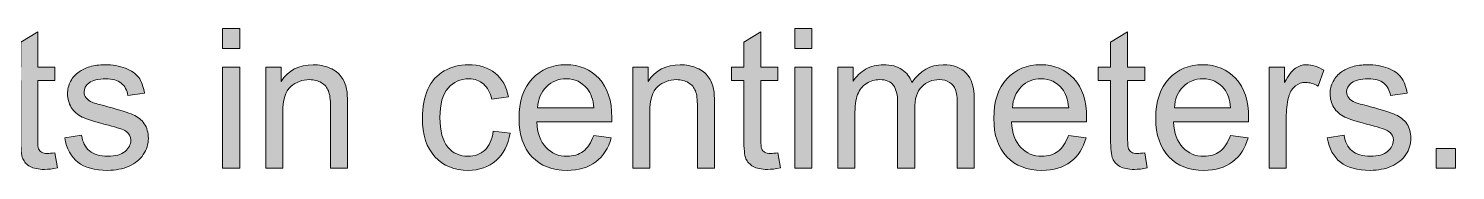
# Model space of a CAD drawing. Header units: millimetres. Extents: x 59 to 361, y 42 to 244.
# Drawn here: x 132.53 to 155.86, y 43.66 to 45.97 of the extents above; entities that cross this region are included whole.
import ezdxf

# ---------------------------------------------------------------- set-up
doc = ezdxf.new("R2010")
doc.units = ezdxf.units.MM
doc.header["$MEASUREMENT"] = 0
doc.layers.add('Scale Ruler 100', color=7, linetype='Continuous', lineweight=0)

# ---------------------------------------------------------------- blocks, each defined once
blk = doc.blocks.new('Block_14')
at = {"layer": 'Scale Ruler 100'}
h = blk.add_hatch(color=7, dxfattribs=at)
h.dxf.hatch_style = 2
edge = h.paths.add_edge_path()
edge.add_spline(control_points=[(135.706, 43.7), (135.706, 43.7), (135.706, 45.347), (135.706, 45.347), (135.706, 45.347), (135.985, 45.347), (135.985, 45.347), (135.985, 45.347), (135.985, 43.7), (135.985, 43.7), (135.985, 43.7), (135.706, 43.7), (135.706, 43.7)], knot_values=[0, 0, 0, 0, 1, 1, 1, 2, 2, 2, 3, 3, 3, 4, 4, 4, 4], degree=3, periodic=0)
edge = h.paths.add_edge_path()
edge.add_spline(control_points=[(135.706, 45.652), (135.706, 45.652), (135.706, 45.973), (135.706, 45.973), (135.706, 45.973), (135.985, 45.973), (135.985, 45.973), (135.985, 45.973), (135.985, 45.652), (135.985, 45.652), (135.985, 45.652), (135.706, 45.652), (135.706, 45.652)], knot_values=[0, 0, 0, 0, 1, 1, 1, 2, 2, 2, 3, 3, 3, 4, 4, 4, 4], degree=3, periodic=0)
h = blk.add_hatch(color=7, dxfattribs=at)
h.dxf.hatch_style = 2
edge = h.paths.add_edge_path()
edge.add_spline(control_points=[(145.061, 43.7), (145.061, 43.7), (145.061, 45.347), (145.061, 45.347), (145.061, 45.347), (145.34, 45.347), (145.34, 45.347), (145.34, 45.347), (145.34, 43.7), (145.34, 43.7), (145.34, 43.7), (145.061, 43.7), (145.061, 43.7)], knot_values=[0, 0, 0, 0, 1, 1, 1, 2, 2, 2, 3, 3, 3, 4, 4, 4, 4], degree=3, periodic=0)
edge = h.paths.add_edge_path()
edge.add_spline(control_points=[(145.061, 45.652), (145.061, 45.652), (145.061, 45.973), (145.061, 45.973), (145.061, 45.973), (145.34, 45.973), (145.34, 45.973), (145.34, 45.973), (145.34, 45.652), (145.34, 45.652), (145.34, 45.652), (145.061, 45.652), (145.061, 45.652)], knot_values=[0, 0, 0, 0, 1, 1, 1, 2, 2, 2, 3, 3, 3, 4, 4, 4, 4], degree=3, periodic=0)
h = blk.add_hatch(color=7, dxfattribs=at)
h.dxf.hatch_style = 2
edge = h.paths.add_edge_path()
edge.add_spline(control_points=[(132.962, 43.95), (132.962, 43.95), (133.003, 43.703), (133.003, 43.703), (132.924, 43.687), (132.854, 43.679), (132.792, 43.679), (132.69, 43.679), (132.612, 43.695), (132.556, 43.727), (132.5, 43.759), (132.461, 43.801), (132.438, 43.853), (132.416, 43.905), (132.404, 44.015), (132.404, 44.183), (132.404, 44.183), (132.404, 45.13), (132.404, 45.13), (132.404, 45.13), (132.2, 45.13), (132.2, 45.13), (132.2, 45.13), (132.2, 45.347), (132.2, 45.347), (132.2, 45.347), (132.404, 45.347), (132.404, 45.347), (132.404, 45.347), (132.404, 45.754), (132.404, 45.754), (132.404, 45.754), (132.682, 45.922), (132.682, 45.922), (132.682, 45.922), (132.682, 45.347), (132.682, 45.347), (132.682, 45.347), (132.962, 45.347), (132.962, 45.347), (132.962, 45.347), (132.962, 45.13), (132.962, 45.13), (132.962, 45.13), (132.682, 45.13), (132.682, 45.13), (132.682, 45.13), (132.682, 44.167), (132.682, 44.167), (132.682, 44.087), (132.686, 44.036), (132.696, 44.014), (132.706, 43.991), (132.722, 43.973), (132.745, 43.959), (132.767, 43.946), (132.798, 43.939), (132.84, 43.939), (132.871, 43.939), (132.912, 43.943), (132.962, 43.95)], knot_values=[0, 0, 0, 0, 1, 1, 1, 2, 2, 2, 3, 3, 3, 4, 4, 4, 5, 5, 5, 6, 6, 6, 7, 7, 7, 8, 8, 8, 9, 9, 9, 10, 10, 10, 11, 11, 11, 12, 12, 12, 13, 13, 13, 14, 14, 14, 15, 15, 15, 16, 16, 16, 17, 17, 17, 18, 18, 18, 19, 19, 19, 20, 20, 20, 20], degree=3, periodic=0)
h = blk.add_hatch(color=7, dxfattribs=at)
h.dxf.hatch_style = 2
edge = h.paths.add_edge_path()
edge.add_spline(control_points=[(144.786, 43.95), (144.786, 43.95), (144.827, 43.703), (144.827, 43.703), (144.748, 43.687), (144.678, 43.679), (144.616, 43.679), (144.515, 43.679), (144.436, 43.695), (144.38, 43.727), (144.324, 43.759), (144.285, 43.801), (144.262, 43.853), (144.24, 43.905), (144.228, 44.015), (144.228, 44.183), (144.228, 44.183), (144.228, 45.13), (144.228, 45.13), (144.228, 45.13), (144.024, 45.13), (144.024, 45.13), (144.024, 45.13), (144.024, 45.347), (144.024, 45.347), (144.024, 45.347), (144.228, 45.347), (144.228, 45.347), (144.228, 45.347), (144.228, 45.754), (144.228, 45.754), (144.228, 45.754), (144.506, 45.922), (144.506, 45.922), (144.506, 45.922), (144.506, 45.347), (144.506, 45.347), (144.506, 45.347), (144.786, 45.347), (144.786, 45.347), (144.786, 45.347), (144.786, 45.13), (144.786, 45.13), (144.786, 45.13), (144.506, 45.13), (144.506, 45.13), (144.506, 45.13), (144.506, 44.167), (144.506, 44.167), (144.506, 44.087), (144.511, 44.036), (144.52, 44.014), (144.53, 43.991), (144.546, 43.973), (144.569, 43.959), (144.591, 43.946), (144.623, 43.939), (144.664, 43.939), (144.695, 43.939), (144.736, 43.943), (144.786, 43.95)], knot_values=[0, 0, 0, 0, 1, 1, 1, 2, 2, 2, 3, 3, 3, 4, 4, 4, 5, 5, 5, 6, 6, 6, 7, 7, 7, 8, 8, 8, 9, 9, 9, 10, 10, 10, 11, 11, 11, 12, 12, 12, 13, 13, 13, 14, 14, 14, 15, 15, 15, 16, 16, 16, 17, 17, 17, 18, 18, 18, 19, 19, 19, 20, 20, 20, 20], degree=3, periodic=0)
h = blk.add_hatch(color=7, dxfattribs=at)
h.dxf.hatch_style = 2
edge = h.paths.add_edge_path()
edge.add_spline(control_points=[(150.784, 43.95), (150.784, 43.95), (150.825, 43.703), (150.825, 43.703), (150.746, 43.687), (150.676, 43.679), (150.614, 43.679), (150.513, 43.679), (150.434, 43.695), (150.378, 43.727), (150.322, 43.759), (150.283, 43.801), (150.26, 43.853), (150.238, 43.905), (150.226, 44.015), (150.226, 44.183), (150.226, 44.183), (150.226, 45.13), (150.226, 45.13), (150.226, 45.13), (150.022, 45.13), (150.022, 45.13), (150.022, 45.13), (150.022, 45.347), (150.022, 45.347), (150.022, 45.347), (150.226, 45.347), (150.226, 45.347), (150.226, 45.347), (150.226, 45.754), (150.226, 45.754), (150.226, 45.754), (150.504, 45.922), (150.504, 45.922), (150.504, 45.922), (150.504, 45.347), (150.504, 45.347), (150.504, 45.347), (150.784, 45.347), (150.784, 45.347), (150.784, 45.347), (150.784, 45.13), (150.784, 45.13), (150.784, 45.13), (150.504, 45.13), (150.504, 45.13), (150.504, 45.13), (150.504, 44.167), (150.504, 44.167), (150.504, 44.087), (150.509, 44.036), (150.518, 44.014), (150.528, 43.991), (150.544, 43.973), (150.567, 43.959), (150.589, 43.946), (150.621, 43.939), (150.662, 43.939), (150.693, 43.939), (150.734, 43.943), (150.784, 43.95)], knot_values=[0, 0, 0, 0, 1, 1, 1, 2, 2, 2, 3, 3, 3, 4, 4, 4, 5, 5, 5, 6, 6, 6, 7, 7, 7, 8, 8, 8, 9, 9, 9, 10, 10, 10, 11, 11, 11, 12, 12, 12, 13, 13, 13, 14, 14, 14, 15, 15, 15, 16, 16, 16, 17, 17, 17, 18, 18, 18, 19, 19, 19, 20, 20, 20, 20], degree=3, periodic=0)
h = blk.add_hatch(color=7, dxfattribs=at)
h.dxf.hatch_style = 2
edge = h.paths.add_edge_path()
edge.add_spline(control_points=[(133.123, 44.192), (133.123, 44.192), (133.399, 44.235), (133.399, 44.235), (133.415, 44.124), (133.458, 44.04), (133.529, 43.981), (133.6, 43.922), (133.699, 43.893), (133.826, 43.893), (133.954, 43.893), (134.049, 43.919), (134.111, 43.971), (134.173, 44.023), (134.204, 44.084), (134.204, 44.154), (134.204, 44.217), (134.177, 44.267), (134.122, 44.303), (134.084, 44.328), (133.989, 44.36), (133.837, 44.398), (133.632, 44.45), (133.49, 44.494), (133.411, 44.532), (133.332, 44.57), (133.272, 44.622), (133.231, 44.689), (133.19, 44.755), (133.17, 44.829), (133.17, 44.91), (133.17, 44.983), (133.187, 45.051), (133.22, 45.114), (133.254, 45.176), (133.3, 45.228), (133.358, 45.269), (133.401, 45.301), (133.46, 45.329), (133.535, 45.351), (133.61, 45.373), (133.69, 45.384), (133.776, 45.384), (133.905, 45.384), (134.019, 45.365), (134.117, 45.328), (134.214, 45.291), (134.286, 45.241), (134.333, 45.177), (134.379, 45.114), (134.411, 45.028), (134.429, 44.922), (134.429, 44.922), (134.156, 44.885), (134.156, 44.885), (134.144, 44.97), (134.108, 45.036), (134.048, 45.083), (133.989, 45.131), (133.905, 45.155), (133.796, 45.155), (133.668, 45.155), (133.577, 45.133), (133.522, 45.091), (133.467, 45.048), (133.44, 44.999), (133.44, 44.942), (133.44, 44.906), (133.451, 44.873), (133.474, 44.844), (133.497, 44.815), (133.532, 44.79), (133.581, 44.77), (133.609, 44.76), (133.691, 44.736), (133.827, 44.699), (134.025, 44.646), (134.162, 44.603), (134.241, 44.569), (134.318, 44.536), (134.38, 44.487), (134.424, 44.423), (134.469, 44.359), (134.491, 44.279), (134.491, 44.184), (134.491, 44.091), (134.464, 44.004), (134.409, 43.921), (134.355, 43.839), (134.277, 43.775), (134.175, 43.731), (134.072, 43.686), (133.957, 43.663), (133.827, 43.663), (133.613, 43.663), (133.45, 43.708), (133.338, 43.796), (133.226, 43.885), (133.154, 44.017), (133.123, 44.192)], knot_values=[0, 0, 0, 0, 1, 1, 1, 2, 2, 2, 3, 3, 3, 4, 4, 4, 5, 5, 5, 6, 6, 6, 7, 7, 7, 8, 8, 8, 9, 9, 9, 10, 10, 10, 11, 11, 11, 12, 12, 12, 13, 13, 13, 14, 14, 14, 15, 15, 15, 16, 16, 16, 17, 17, 17, 18, 18, 18, 19, 19, 19, 20, 20, 20, 21, 21, 21, 22, 22, 22, 23, 23, 23, 24, 24, 24, 25, 25, 25, 26, 26, 26, 27, 27, 27, 28, 28, 28, 29, 29, 29, 30, 30, 30, 31, 31, 31, 32, 32, 32, 33, 33, 33, 33], degree=3, periodic=0)
h = blk.add_hatch(color=7, dxfattribs=at)
h.dxf.hatch_style = 2
edge = h.paths.add_edge_path()
edge.add_spline(control_points=[(136.41, 43.7), (136.41, 43.7), (136.41, 45.347), (136.41, 45.347), (136.41, 45.347), (136.661, 45.347), (136.661, 45.347), (136.661, 45.347), (136.661, 45.113), (136.661, 45.113), (136.782, 45.293), (136.957, 45.384), (137.185, 45.384), (137.284, 45.384), (137.376, 45.366), (137.459, 45.331), (137.542, 45.295), (137.604, 45.248), (137.646, 45.19), (137.687, 45.132), (137.716, 45.064), (137.733, 44.984), (137.743, 44.932), (137.748, 44.842), (137.748, 44.713), (137.748, 44.713), (137.748, 43.7), (137.748, 43.7), (137.748, 43.7), (137.469, 43.7), (137.469, 43.7), (137.469, 43.7), (137.469, 44.702), (137.469, 44.702), (137.469, 44.816), (137.458, 44.901), (137.436, 44.957), (137.415, 45.013), (137.376, 45.058), (137.321, 45.092), (137.266, 45.125), (137.201, 45.142), (137.126, 45.142), (137.007, 45.142), (136.905, 45.104), (136.819, 45.029), (136.732, 44.953), (136.689, 44.81), (136.689, 44.6), (136.689, 44.6), (136.689, 43.7), (136.689, 43.7), (136.689, 43.7), (136.41, 43.7), (136.41, 43.7)], knot_values=[0, 0, 0, 0, 1, 1, 1, 2, 2, 2, 3, 3, 3, 4, 4, 4, 5, 5, 5, 6, 6, 6, 7, 7, 7, 8, 8, 8, 9, 9, 9, 10, 10, 10, 11, 11, 11, 12, 12, 12, 13, 13, 13, 14, 14, 14, 15, 15, 15, 16, 16, 16, 17, 17, 17, 18, 18, 18, 18], degree=3, periodic=0)
h = blk.add_hatch(color=7, dxfattribs=at)
h.dxf.hatch_style = 2
edge = h.paths.add_edge_path()
edge.add_spline(control_points=[(140.132, 44.303), (140.132, 44.303), (140.407, 44.268), (140.407, 44.268), (140.377, 44.079), (140.3, 43.93), (140.176, 43.824), (140.053, 43.717), (139.901, 43.663), (139.722, 43.663), (139.496, 43.663), (139.315, 43.737), (139.178, 43.884), (139.041, 44.031), (138.973, 44.242), (138.973, 44.518), (138.973, 44.695), (139.002, 44.851), (139.061, 44.984), (139.12, 45.117), (139.21, 45.217), (139.33, 45.284), (139.45, 45.351), (139.581, 45.384), (139.723, 45.384), (139.902, 45.384), (140.048, 45.339), (140.162, 45.248), (140.276, 45.158), (140.348, 45.029), (140.38, 44.863), (140.38, 44.863), (140.109, 44.821), (140.109, 44.821), (140.083, 44.932), (140.037, 45.015), (139.972, 45.071), (139.906, 45.127), (139.827, 45.155), (139.734, 45.155), (139.593, 45.155), (139.479, 45.104), (139.391, 45.003), (139.303, 44.903), (139.26, 44.743), (139.26, 44.525), (139.26, 44.304), (139.302, 44.143), (139.387, 44.043), (139.471, 43.943), (139.582, 43.893), (139.718, 43.893), (139.828, 43.893), (139.919, 43.926), (139.993, 43.993), (140.066, 44.06), (140.113, 44.164), (140.132, 44.303)], knot_values=[0, 0, 0, 0, 1, 1, 1, 2, 2, 2, 3, 3, 3, 4, 4, 4, 5, 5, 5, 6, 6, 6, 7, 7, 7, 8, 8, 8, 9, 9, 9, 10, 10, 10, 11, 11, 11, 12, 12, 12, 13, 13, 13, 14, 14, 14, 15, 15, 15, 16, 16, 16, 17, 17, 17, 18, 18, 18, 19, 19, 19, 19], degree=3, periodic=0)
h = blk.add_hatch(color=7, dxfattribs=at)
h.dxf.hatch_style = 2
edge = h.paths.add_edge_path()
edge.add_spline(control_points=[(140.856, 44.682), (140.856, 44.682), (141.776, 44.682), (141.776, 44.682), (141.763, 44.82), (141.728, 44.924), (141.67, 44.993), (141.581, 45.101), (141.466, 45.155), (141.325, 45.155), (141.196, 45.155), (141.089, 45.111), (141.001, 45.026), (140.914, 44.94), (140.866, 44.825), (140.856, 44.682)], knot_values=[0, 0, 0, 0, 1, 1, 1, 2, 2, 2, 3, 3, 3, 4, 4, 4, 5, 5, 5, 5], degree=3, periodic=0)
edge = h.paths.add_edge_path()
edge.add_spline(control_points=[(141.773, 44.231), (141.773, 44.231), (142.061, 44.195), (142.061, 44.195), (142.015, 44.026), (141.931, 43.896), (141.808, 43.803), (141.685, 43.71), (141.528, 43.663), (141.337, 43.663), (141.096, 43.663), (140.905, 43.737), (140.764, 43.886), (140.623, 44.034), (140.552, 44.242), (140.552, 44.51), (140.552, 44.787), (140.624, 45.002), (140.766, 45.155), (140.909, 45.307), (141.094, 45.384), (141.321, 45.384), (141.542, 45.384), (141.721, 45.309), (141.861, 45.159), (142, 45.009), (142.07, 44.798), (142.07, 44.526), (142.07, 44.51), (142.07, 44.485), (142.069, 44.452), (142.069, 44.452), (140.841, 44.452), (140.841, 44.452), (140.851, 44.271), (140.902, 44.133), (140.994, 44.037), (141.086, 43.941), (141.201, 43.893), (141.338, 43.893), (141.441, 43.893), (141.528, 43.919), (141.6, 43.973), (141.673, 44.027), (141.73, 44.113), (141.773, 44.231)], knot_values=[0, 0, 0, 0, 1, 1, 1, 2, 2, 2, 3, 3, 3, 4, 4, 4, 5, 5, 5, 6, 6, 6, 7, 7, 7, 8, 8, 8, 9, 9, 9, 10, 10, 10, 11, 11, 11, 12, 12, 12, 13, 13, 13, 14, 14, 14, 15, 15, 15, 15], degree=3, periodic=0)
h = blk.add_hatch(color=7, dxfattribs=at)
h.dxf.hatch_style = 2
edge = h.paths.add_edge_path()
edge.add_spline(control_points=[(142.411, 43.7), (142.411, 43.7), (142.411, 45.347), (142.411, 45.347), (142.411, 45.347), (142.662, 45.347), (142.662, 45.347), (142.662, 45.347), (142.662, 45.113), (142.662, 45.113), (142.783, 45.293), (142.958, 45.384), (143.186, 45.384), (143.286, 45.384), (143.377, 45.366), (143.46, 45.331), (143.543, 45.295), (143.606, 45.248), (143.647, 45.19), (143.688, 45.132), (143.717, 45.064), (143.734, 44.984), (143.744, 44.932), (143.749, 44.842), (143.749, 44.713), (143.749, 44.713), (143.749, 43.7), (143.749, 43.7), (143.749, 43.7), (143.47, 43.7), (143.47, 43.7), (143.47, 43.7), (143.47, 44.702), (143.47, 44.702), (143.47, 44.816), (143.459, 44.901), (143.438, 44.957), (143.416, 45.013), (143.377, 45.058), (143.322, 45.092), (143.267, 45.125), (143.202, 45.142), (143.128, 45.142), (143.009, 45.142), (142.906, 45.104), (142.82, 45.029), (142.733, 44.953), (142.69, 44.81), (142.69, 44.6), (142.69, 44.6), (142.69, 43.7), (142.69, 43.7), (142.69, 43.7), (142.411, 43.7), (142.411, 43.7)], knot_values=[0, 0, 0, 0, 1, 1, 1, 2, 2, 2, 3, 3, 3, 4, 4, 4, 5, 5, 5, 6, 6, 6, 7, 7, 7, 8, 8, 8, 9, 9, 9, 10, 10, 10, 11, 11, 11, 12, 12, 12, 13, 13, 13, 14, 14, 14, 15, 15, 15, 16, 16, 16, 17, 17, 17, 18, 18, 18, 18], degree=3, periodic=0)
h = blk.add_hatch(color=7, dxfattribs=at)
h.dxf.hatch_style = 2
edge = h.paths.add_edge_path()
edge.add_spline(control_points=[(145.765, 43.7), (145.765, 43.7), (145.765, 45.347), (145.765, 45.347), (145.765, 45.347), (146.014, 45.347), (146.014, 45.347), (146.014, 45.347), (146.014, 45.116), (146.014, 45.116), (146.066, 45.196), (146.135, 45.261), (146.22, 45.31), (146.306, 45.36), (146.404, 45.384), (146.513, 45.384), (146.635, 45.384), (146.735, 45.358), (146.813, 45.308), (146.891, 45.257), (146.946, 45.187), (146.978, 45.096), (147.109, 45.288), (147.278, 45.384), (147.487, 45.384), (147.65, 45.384), (147.776, 45.339), (147.864, 45.248), (147.952, 45.158), (147.995, 45.018), (147.995, 44.83), (147.995, 44.83), (147.995, 43.7), (147.995, 43.7), (147.995, 43.7), (147.718, 43.7), (147.718, 43.7), (147.718, 43.7), (147.718, 44.737), (147.718, 44.737), (147.718, 44.849), (147.709, 44.93), (147.691, 44.978), (147.673, 45.028), (147.64, 45.067), (147.592, 45.097), (147.545, 45.127), (147.489, 45.142), (147.425, 45.142), (147.309, 45.142), (147.213, 45.104), (147.137, 45.027), (147.06, 44.95), (147.022, 44.826), (147.022, 44.657), (147.022, 44.657), (147.022, 43.7), (147.022, 43.7), (147.022, 43.7), (146.743, 43.7), (146.743, 43.7), (146.743, 43.7), (146.743, 44.77), (146.743, 44.77), (146.743, 44.894), (146.72, 44.987), (146.675, 45.049), (146.629, 45.111), (146.555, 45.142), (146.451, 45.142), (146.373, 45.142), (146.3, 45.121), (146.234, 45.08), (146.167, 45.039), (146.119, 44.978), (146.089, 44.899), (146.059, 44.819), (146.044, 44.704), (146.044, 44.555), (146.044, 44.555), (146.044, 43.7), (146.044, 43.7), (146.044, 43.7), (145.765, 43.7), (145.765, 43.7)], knot_values=[0, 0, 0, 0, 1, 1, 1, 2, 2, 2, 3, 3, 3, 4, 4, 4, 5, 5, 5, 6, 6, 6, 7, 7, 7, 8, 8, 8, 9, 9, 9, 10, 10, 10, 11, 11, 11, 12, 12, 12, 13, 13, 13, 14, 14, 14, 15, 15, 15, 16, 16, 16, 17, 17, 17, 18, 18, 18, 19, 19, 19, 20, 20, 20, 21, 21, 21, 22, 22, 22, 23, 23, 23, 24, 24, 24, 25, 25, 25, 26, 26, 26, 27, 27, 27, 28, 28, 28, 28], degree=3, periodic=0)
h = blk.add_hatch(color=7, dxfattribs=at)
h.dxf.hatch_style = 2
edge = h.paths.add_edge_path()
edge.add_spline(control_points=[(148.62, 44.682), (148.62, 44.682), (149.54, 44.682), (149.54, 44.682), (149.527, 44.82), (149.492, 44.924), (149.434, 44.993), (149.345, 45.101), (149.23, 45.155), (149.088, 45.155), (148.96, 45.155), (148.852, 45.111), (148.765, 45.026), (148.678, 44.94), (148.63, 44.825), (148.62, 44.682)], knot_values=[0, 0, 0, 0, 1, 1, 1, 2, 2, 2, 3, 3, 3, 4, 4, 4, 5, 5, 5, 5], degree=3, periodic=0)
edge = h.paths.add_edge_path()
edge.add_spline(control_points=[(149.536, 44.231), (149.536, 44.231), (149.825, 44.195), (149.825, 44.195), (149.779, 44.026), (149.695, 43.896), (149.572, 43.803), (149.449, 43.71), (149.292, 43.663), (149.101, 43.663), (148.86, 43.663), (148.669, 43.737), (148.528, 43.886), (148.387, 44.034), (148.316, 44.242), (148.316, 44.51), (148.316, 44.787), (148.388, 45.002), (148.53, 45.155), (148.673, 45.307), (148.858, 45.384), (149.085, 45.384), (149.305, 45.384), (149.485, 45.309), (149.625, 45.159), (149.764, 45.009), (149.834, 44.798), (149.834, 44.526), (149.834, 44.51), (149.834, 44.485), (149.833, 44.452), (149.833, 44.452), (148.605, 44.452), (148.605, 44.452), (148.615, 44.271), (148.666, 44.133), (148.758, 44.037), (148.85, 43.941), (148.965, 43.893), (149.102, 43.893), (149.205, 43.893), (149.292, 43.919), (149.364, 43.973), (149.437, 44.027), (149.494, 44.113), (149.536, 44.231)], knot_values=[0, 0, 0, 0, 1, 1, 1, 2, 2, 2, 3, 3, 3, 4, 4, 4, 5, 5, 5, 6, 6, 6, 7, 7, 7, 8, 8, 8, 9, 9, 9, 10, 10, 10, 11, 11, 11, 12, 12, 12, 13, 13, 13, 14, 14, 14, 15, 15, 15, 15], degree=3, periodic=0)
h = blk.add_hatch(color=7, dxfattribs=at)
h.dxf.hatch_style = 2
edge = h.paths.add_edge_path()
edge.add_spline(control_points=[(151.268, 44.682), (151.268, 44.682), (152.187, 44.682), (152.187, 44.682), (152.175, 44.82), (152.14, 44.924), (152.082, 44.993), (151.993, 45.101), (151.878, 45.155), (151.736, 45.155), (151.608, 45.155), (151.5, 45.111), (151.413, 45.026), (151.326, 44.94), (151.277, 44.825), (151.268, 44.682)], knot_values=[0, 0, 0, 0, 1, 1, 1, 2, 2, 2, 3, 3, 3, 4, 4, 4, 5, 5, 5, 5], degree=3, periodic=0)
edge = h.paths.add_edge_path()
edge.add_spline(control_points=[(152.184, 44.231), (152.184, 44.231), (152.473, 44.195), (152.473, 44.195), (152.427, 44.026), (152.343, 43.896), (152.22, 43.803), (152.097, 43.71), (151.94, 43.663), (151.749, 43.663), (151.508, 43.663), (151.317, 43.737), (151.176, 43.886), (151.035, 44.034), (150.964, 44.242), (150.964, 44.51), (150.964, 44.787), (151.036, 45.002), (151.178, 45.155), (151.321, 45.307), (151.506, 45.384), (151.733, 45.384), (151.953, 45.384), (152.133, 45.309), (152.273, 45.159), (152.412, 45.009), (152.482, 44.798), (152.482, 44.526), (152.482, 44.51), (152.481, 44.485), (152.48, 44.452), (152.48, 44.452), (151.253, 44.452), (151.253, 44.452), (151.263, 44.271), (151.314, 44.133), (151.406, 44.037), (151.498, 43.941), (151.613, 43.893), (151.75, 43.893), (151.853, 43.893), (151.94, 43.919), (152.012, 43.973), (152.085, 44.027), (152.142, 44.113), (152.184, 44.231)], knot_values=[0, 0, 0, 0, 1, 1, 1, 2, 2, 2, 3, 3, 3, 4, 4, 4, 5, 5, 5, 6, 6, 6, 7, 7, 7, 8, 8, 8, 9, 9, 9, 10, 10, 10, 11, 11, 11, 12, 12, 12, 13, 13, 13, 14, 14, 14, 15, 15, 15, 15], degree=3, periodic=0)
h = blk.add_hatch(color=7, dxfattribs=at)
h.dxf.hatch_style = 2
edge = h.paths.add_edge_path()
edge.add_spline(control_points=[(152.82, 43.7), (152.82, 43.7), (152.82, 45.347), (152.82, 45.347), (152.82, 45.347), (153.071, 45.347), (153.071, 45.347), (153.071, 45.347), (153.071, 45.097), (153.071, 45.097), (153.135, 45.214), (153.194, 45.291), (153.249, 45.328), (153.303, 45.365), (153.363, 45.384), (153.428, 45.384), (153.522, 45.384), (153.617, 45.354), (153.714, 45.294), (153.714, 45.294), (153.618, 45.035), (153.618, 45.035), (153.55, 45.076), (153.482, 45.096), (153.414, 45.096), (153.353, 45.096), (153.298, 45.077), (153.249, 45.041), (153.201, 45.004), (153.166, 44.953), (153.146, 44.888), (153.115, 44.789), (153.099, 44.68), (153.099, 44.562), (153.099, 44.562), (153.099, 43.7), (153.099, 43.7), (153.099, 43.7), (152.82, 43.7), (152.82, 43.7)], knot_values=[0, 0, 0, 0, 1, 1, 1, 2, 2, 2, 3, 3, 3, 4, 4, 4, 5, 5, 5, 6, 6, 6, 7, 7, 7, 8, 8, 8, 9, 9, 9, 10, 10, 10, 11, 11, 11, 12, 12, 12, 13, 13, 13, 13], degree=3, periodic=0)
h = blk.add_hatch(color=7, dxfattribs=at)
h.dxf.hatch_style = 2
edge = h.paths.add_edge_path()
edge.add_spline(control_points=[(153.769, 44.192), (153.769, 44.192), (154.045, 44.235), (154.045, 44.235), (154.06, 44.124), (154.103, 44.04), (154.174, 43.981), (154.245, 43.922), (154.344, 43.893), (154.471, 43.893), (154.599, 43.893), (154.694, 43.919), (154.756, 43.971), (154.818, 44.023), (154.849, 44.084), (154.849, 44.154), (154.849, 44.217), (154.822, 44.267), (154.767, 44.303), (154.729, 44.328), (154.634, 44.36), (154.482, 44.398), (154.277, 44.45), (154.135, 44.494), (154.056, 44.532), (153.977, 44.57), (153.917, 44.622), (153.876, 44.689), (153.836, 44.755), (153.815, 44.829), (153.815, 44.91), (153.815, 44.983), (153.832, 45.051), (153.866, 45.114), (153.899, 45.176), (153.945, 45.228), (154.003, 45.269), (154.046, 45.301), (154.105, 45.329), (154.18, 45.351), (154.255, 45.373), (154.336, 45.384), (154.421, 45.384), (154.551, 45.384), (154.664, 45.365), (154.762, 45.328), (154.859, 45.291), (154.931, 45.241), (154.978, 45.177), (155.024, 45.114), (155.057, 45.028), (155.074, 44.922), (155.074, 44.922), (154.801, 44.885), (154.801, 44.885), (154.789, 44.97), (154.753, 45.036), (154.694, 45.083), (154.634, 45.131), (154.55, 45.155), (154.442, 45.155), (154.313, 45.155), (154.222, 45.133), (154.167, 45.091), (154.112, 45.048), (154.085, 44.999), (154.085, 44.942), (154.085, 44.906), (154.096, 44.873), (154.119, 44.844), (154.142, 44.815), (154.177, 44.79), (154.226, 44.77), (154.254, 44.76), (154.336, 44.736), (154.473, 44.699), (154.67, 44.646), (154.808, 44.603), (154.886, 44.569), (154.964, 44.536), (155.025, 44.487), (155.069, 44.423), (155.114, 44.359), (155.136, 44.279), (155.136, 44.184), (155.136, 44.091), (155.109, 44.004), (155.055, 43.921), (155.001, 43.839), (154.922, 43.775), (154.82, 43.731), (154.718, 43.686), (154.602, 43.663), (154.473, 43.663), (154.259, 43.663), (154.096, 43.708), (153.984, 43.796), (153.871, 43.885), (153.8, 44.017), (153.769, 44.192)], knot_values=[0, 0, 0, 0, 1, 1, 1, 2, 2, 2, 3, 3, 3, 4, 4, 4, 5, 5, 5, 6, 6, 6, 7, 7, 7, 8, 8, 8, 9, 9, 9, 10, 10, 10, 11, 11, 11, 12, 12, 12, 13, 13, 13, 14, 14, 14, 15, 15, 15, 16, 16, 16, 17, 17, 17, 18, 18, 18, 19, 19, 19, 20, 20, 20, 21, 21, 21, 22, 22, 22, 23, 23, 23, 24, 24, 24, 25, 25, 25, 26, 26, 26, 27, 27, 27, 28, 28, 28, 29, 29, 29, 30, 30, 30, 31, 31, 31, 32, 32, 32, 33, 33, 33, 33], degree=3, periodic=0)
h = blk.add_hatch(color=7, dxfattribs=at)
h.dxf.hatch_style = 2
edge = h.paths.add_edge_path()
edge.add_spline(control_points=[(155.547, 43.7), (155.547, 43.7), (155.547, 44.018), (155.547, 44.018), (155.547, 44.018), (155.865, 44.018), (155.865, 44.018), (155.865, 44.018), (155.865, 43.7), (155.865, 43.7), (155.865, 43.7), (155.547, 43.7), (155.547, 43.7)], knot_values=[0, 0, 0, 0, 1, 1, 1, 2, 2, 2, 3, 3, 3, 4, 4, 4, 4], degree=3, periodic=0)
for points, knots in [([(135.706, 45.652), (135.706, 45.652), (135.706, 45.973), (135.706, 45.973), (135.706, 45.973), (135.985, 45.973), (135.985, 45.973), (135.985, 45.973), (135.985, 45.652), (135.985, 45.652), (135.985, 45.652), (135.706, 45.652), (135.706, 45.652)], [0, 0, 0, 0, 1, 1, 1, 2, 2, 2, 3, 3, 3, 4, 4, 4, 4]), ([(145.061, 45.652), (145.061, 45.652), (145.061, 45.973), (145.061, 45.973), (145.061, 45.973), (145.34, 45.973), (145.34, 45.973), (145.34, 45.973), (145.34, 45.652), (145.34, 45.652), (145.34, 45.652), (145.061, 45.652), (145.061, 45.652)], [0, 0, 0, 0, 1, 1, 1, 2, 2, 2, 3, 3, 3, 4, 4, 4, 4]), ([(132.962, 43.95), (132.962, 43.95), (133.003, 43.703), (133.003, 43.703), (132.924, 43.687), (132.854, 43.679), (132.792, 43.679), (132.69, 43.679), (132.612, 43.695), (132.556, 43.727), (132.5, 43.759), (132.461, 43.801), (132.438, 43.853), (132.416, 43.905), (132.404, 44.015), (132.404, 44.183), (132.404, 44.183), (132.404, 45.13), (132.404, 45.13), (132.404, 45.13), (132.2, 45.13), (132.2, 45.13), (132.2, 45.13), (132.2, 45.347), (132.2, 45.347), (132.2, 45.347), (132.404, 45.347), (132.404, 45.347), (132.404, 45.347), (132.404, 45.754), (132.404, 45.754), (132.404, 45.754), (132.682, 45.922), (132.682, 45.922), (132.682, 45.922), (132.682, 45.347), (132.682, 45.347), (132.682, 45.347), (132.962, 45.347), (132.962, 45.347), (132.962, 45.347), (132.962, 45.13), (132.962, 45.13), (132.962, 45.13), (132.682, 45.13), (132.682, 45.13), (132.682, 45.13), (132.682, 44.167), (132.682, 44.167), (132.682, 44.087), (132.686, 44.036), (132.696, 44.014), (132.706, 43.991), (132.722, 43.973), (132.745, 43.959), (132.767, 43.946), (132.798, 43.939), (132.84, 43.939), (132.871, 43.939), (132.912, 43.943), (132.962, 43.95)], [0, 0, 0, 0, 1, 1, 1, 2, 2, 2, 3, 3, 3, 4, 4, 4, 5, 5, 5, 6, 6, 6, 7, 7, 7, 8, 8, 8, 9, 9, 9, 10, 10, 10, 11, 11, 11, 12, 12, 12, 13, 13, 13, 14, 14, 14, 15, 15, 15, 16, 16, 16, 17, 17, 17, 18, 18, 18, 19, 19, 19, 20, 20, 20, 20]), ([(144.786, 43.95), (144.786, 43.95), (144.827, 43.703), (144.827, 43.703), (144.748, 43.687), (144.678, 43.679), (144.616, 43.679), (144.515, 43.679), (144.436, 43.695), (144.38, 43.727), (144.324, 43.759), (144.285, 43.801), (144.262, 43.853), (144.24, 43.905), (144.228, 44.015), (144.228, 44.183), (144.228, 44.183), (144.228, 45.13), (144.228, 45.13), (144.228, 45.13), (144.024, 45.13), (144.024, 45.13), (144.024, 45.13), (144.024, 45.347), (144.024, 45.347), (144.024, 45.347), (144.228, 45.347), (144.228, 45.347), (144.228, 45.347), (144.228, 45.754), (144.228, 45.754), (144.228, 45.754), (144.506, 45.922), (144.506, 45.922), (144.506, 45.922), (144.506, 45.347), (144.506, 45.347), (144.506, 45.347), (144.786, 45.347), (144.786, 45.347), (144.786, 45.347), (144.786, 45.13), (144.786, 45.13), (144.786, 45.13), (144.506, 45.13), (144.506, 45.13), (144.506, 45.13), (144.506, 44.167), (144.506, 44.167), (144.506, 44.087), (144.511, 44.036), (144.52, 44.014), (144.53, 43.991), (144.546, 43.973), (144.569, 43.959), (144.591, 43.946), (144.623, 43.939), (144.664, 43.939), (144.695, 43.939), (144.736, 43.943), (144.786, 43.95)], [0, 0, 0, 0, 1, 1, 1, 2, 2, 2, 3, 3, 3, 4, 4, 4, 5, 5, 5, 6, 6, 6, 7, 7, 7, 8, 8, 8, 9, 9, 9, 10, 10, 10, 11, 11, 11, 12, 12, 12, 13, 13, 13, 14, 14, 14, 15, 15, 15, 16, 16, 16, 17, 17, 17, 18, 18, 18, 19, 19, 19, 20, 20, 20, 20]), ([(150.784, 43.95), (150.784, 43.95), (150.825, 43.703), (150.825, 43.703), (150.746, 43.687), (150.676, 43.679), (150.614, 43.679), (150.513, 43.679), (150.434, 43.695), (150.378, 43.727), (150.322, 43.759), (150.283, 43.801), (150.26, 43.853), (150.238, 43.905), (150.226, 44.015), (150.226, 44.183), (150.226, 44.183), (150.226, 45.13), (150.226, 45.13), (150.226, 45.13), (150.022, 45.13), (150.022, 45.13), (150.022, 45.13), (150.022, 45.347), (150.022, 45.347), (150.022, 45.347), (150.226, 45.347), (150.226, 45.347), (150.226, 45.347), (150.226, 45.754), (150.226, 45.754), (150.226, 45.754), (150.504, 45.922), (150.504, 45.922), (150.504, 45.922), (150.504, 45.347), (150.504, 45.347), (150.504, 45.347), (150.784, 45.347), (150.784, 45.347), (150.784, 45.347), (150.784, 45.13), (150.784, 45.13), (150.784, 45.13), (150.504, 45.13), (150.504, 45.13), (150.504, 45.13), (150.504, 44.167), (150.504, 44.167), (150.504, 44.087), (150.509, 44.036), (150.518, 44.014), (150.528, 43.991), (150.544, 43.973), (150.567, 43.959), (150.589, 43.946), (150.621, 43.939), (150.662, 43.939), (150.693, 43.939), (150.734, 43.943), (150.784, 43.95)], [0, 0, 0, 0, 1, 1, 1, 2, 2, 2, 3, 3, 3, 4, 4, 4, 5, 5, 5, 6, 6, 6, 7, 7, 7, 8, 8, 8, 9, 9, 9, 10, 10, 10, 11, 11, 11, 12, 12, 12, 13, 13, 13, 14, 14, 14, 15, 15, 15, 16, 16, 16, 17, 17, 17, 18, 18, 18, 19, 19, 19, 20, 20, 20, 20]), ([(133.123, 44.192), (133.123, 44.192), (133.399, 44.235), (133.399, 44.235), (133.415, 44.124), (133.458, 44.04), (133.529, 43.981), (133.6, 43.922), (133.699, 43.893), (133.826, 43.893), (133.954, 43.893), (134.049, 43.919), (134.111, 43.971), (134.173, 44.023), (134.204, 44.084), (134.204, 44.154), (134.204, 44.217), (134.177, 44.267), (134.122, 44.303), (134.084, 44.328), (133.989, 44.36), (133.837, 44.398), (133.632, 44.45), (133.49, 44.494), (133.411, 44.532), (133.332, 44.57), (133.272, 44.622), (133.231, 44.689), (133.19, 44.755), (133.17, 44.829), (133.17, 44.91), (133.17, 44.983), (133.187, 45.051), (133.22, 45.114), (133.254, 45.176), (133.3, 45.228), (133.358, 45.269), (133.401, 45.301), (133.46, 45.329), (133.535, 45.351), (133.61, 45.373), (133.69, 45.384), (133.776, 45.384), (133.905, 45.384), (134.019, 45.365), (134.117, 45.328), (134.214, 45.291), (134.286, 45.241), (134.333, 45.177), (134.379, 45.114), (134.411, 45.028), (134.429, 44.922), (134.429, 44.922), (134.156, 44.885), (134.156, 44.885), (134.144, 44.97), (134.108, 45.036), (134.048, 45.083), (133.989, 45.131), (133.905, 45.155), (133.796, 45.155), (133.668, 45.155), (133.577, 45.133), (133.522, 45.091), (133.467, 45.048), (133.44, 44.999), (133.44, 44.942), (133.44, 44.906), (133.451, 44.873), (133.474, 44.844), (133.497, 44.815), (133.532, 44.79), (133.581, 44.77), (133.609, 44.76), (133.691, 44.736), (133.827, 44.699), (134.025, 44.646), (134.162, 44.603), (134.241, 44.569), (134.318, 44.536), (134.38, 44.487), (134.424, 44.423), (134.469, 44.359), (134.491, 44.279), (134.491, 44.184), (134.491, 44.091), (134.464, 44.004), (134.409, 43.921), (134.355, 43.839), (134.277, 43.775), (134.175, 43.731), (134.072, 43.686), (133.957, 43.663), (133.827, 43.663), (133.613, 43.663), (133.45, 43.708), (133.338, 43.796), (133.226, 43.885), (133.154, 44.017), (133.123, 44.192)], [0, 0, 0, 0, 1, 1, 1, 2, 2, 2, 3, 3, 3, 4, 4, 4, 5, 5, 5, 6, 6, 6, 7, 7, 7, 8, 8, 8, 9, 9, 9, 10, 10, 10, 11, 11, 11, 12, 12, 12, 13, 13, 13, 14, 14, 14, 15, 15, 15, 16, 16, 16, 17, 17, 17, 18, 18, 18, 19, 19, 19, 20, 20, 20, 21, 21, 21, 22, 22, 22, 23, 23, 23, 24, 24, 24, 25, 25, 25, 26, 26, 26, 27, 27, 27, 28, 28, 28, 29, 29, 29, 30, 30, 30, 31, 31, 31, 32, 32, 32, 33, 33, 33, 33]), ([(135.706, 43.7), (135.706, 43.7), (135.706, 45.347), (135.706, 45.347), (135.706, 45.347), (135.985, 45.347), (135.985, 45.347), (135.985, 45.347), (135.985, 43.7), (135.985, 43.7), (135.985, 43.7), (135.706, 43.7), (135.706, 43.7)], [0, 0, 0, 0, 1, 1, 1, 2, 2, 2, 3, 3, 3, 4, 4, 4, 4]), ([(136.41, 43.7), (136.41, 43.7), (136.41, 45.347), (136.41, 45.347), (136.41, 45.347), (136.661, 45.347), (136.661, 45.347), (136.661, 45.347), (136.661, 45.113), (136.661, 45.113), (136.782, 45.293), (136.957, 45.384), (137.185, 45.384), (137.284, 45.384), (137.376, 45.366), (137.459, 45.331), (137.542, 45.295), (137.604, 45.248), (137.646, 45.19), (137.687, 45.132), (137.716, 45.064), (137.733, 44.984), (137.743, 44.932), (137.748, 44.842), (137.748, 44.713), (137.748, 44.713), (137.748, 43.7), (137.748, 43.7), (137.748, 43.7), (137.469, 43.7), (137.469, 43.7), (137.469, 43.7), (137.469, 44.702), (137.469, 44.702), (137.469, 44.816), (137.458, 44.901), (137.436, 44.957), (137.415, 45.013), (137.376, 45.058), (137.321, 45.092), (137.266, 45.125), (137.201, 45.142), (137.126, 45.142), (137.007, 45.142), (136.905, 45.104), (136.819, 45.029), (136.732, 44.953), (136.689, 44.81), (136.689, 44.6), (136.689, 44.6), (136.689, 43.7), (136.689, 43.7), (136.689, 43.7), (136.41, 43.7), (136.41, 43.7)], [0, 0, 0, 0, 1, 1, 1, 2, 2, 2, 3, 3, 3, 4, 4, 4, 5, 5, 5, 6, 6, 6, 7, 7, 7, 8, 8, 8, 9, 9, 9, 10, 10, 10, 11, 11, 11, 12, 12, 12, 13, 13, 13, 14, 14, 14, 15, 15, 15, 16, 16, 16, 17, 17, 17, 18, 18, 18, 18]), ([(140.132, 44.303), (140.132, 44.303), (140.407, 44.268), (140.407, 44.268), (140.377, 44.079), (140.3, 43.93), (140.176, 43.824), (140.053, 43.717), (139.901, 43.663), (139.722, 43.663), (139.496, 43.663), (139.315, 43.737), (139.178, 43.884), (139.041, 44.031), (138.973, 44.242), (138.973, 44.518), (138.973, 44.695), (139.002, 44.851), (139.061, 44.984), (139.12, 45.117), (139.21, 45.217), (139.33, 45.284), (139.45, 45.351), (139.581, 45.384), (139.723, 45.384), (139.902, 45.384), (140.048, 45.339), (140.162, 45.248), (140.276, 45.158), (140.348, 45.029), (140.38, 44.863), (140.38, 44.863), (140.109, 44.821), (140.109, 44.821), (140.083, 44.932), (140.037, 45.015), (139.972, 45.071), (139.906, 45.127), (139.827, 45.155), (139.734, 45.155), (139.593, 45.155), (139.479, 45.104), (139.391, 45.003), (139.303, 44.903), (139.26, 44.743), (139.26, 44.525), (139.26, 44.304), (139.302, 44.143), (139.387, 44.043), (139.471, 43.943), (139.582, 43.893), (139.718, 43.893), (139.828, 43.893), (139.919, 43.926), (139.993, 43.993), (140.066, 44.06), (140.113, 44.164), (140.132, 44.303)], [0, 0, 0, 0, 1, 1, 1, 2, 2, 2, 3, 3, 3, 4, 4, 4, 5, 5, 5, 6, 6, 6, 7, 7, 7, 8, 8, 8, 9, 9, 9, 10, 10, 10, 11, 11, 11, 12, 12, 12, 13, 13, 13, 14, 14, 14, 15, 15, 15, 16, 16, 16, 17, 17, 17, 18, 18, 18, 19, 19, 19, 19]), ([(141.773, 44.231), (141.773, 44.231), (142.061, 44.195), (142.061, 44.195), (142.015, 44.026), (141.931, 43.896), (141.808, 43.803), (141.685, 43.71), (141.528, 43.663), (141.337, 43.663), (141.096, 43.663), (140.905, 43.737), (140.764, 43.886), (140.623, 44.034), (140.552, 44.242), (140.552, 44.51), (140.552, 44.787), (140.624, 45.002), (140.766, 45.155), (140.909, 45.307), (141.094, 45.384), (141.321, 45.384), (141.542, 45.384), (141.721, 45.309), (141.861, 45.159), (142, 45.009), (142.07, 44.798), (142.07, 44.526), (142.07, 44.51), (142.07, 44.485), (142.069, 44.452), (142.069, 44.452), (140.841, 44.452), (140.841, 44.452), (140.851, 44.271), (140.902, 44.133), (140.994, 44.037), (141.086, 43.941), (141.201, 43.893), (141.338, 43.893), (141.441, 43.893), (141.528, 43.919), (141.6, 43.973), (141.673, 44.027), (141.73, 44.113), (141.773, 44.231)], [0, 0, 0, 0, 1, 1, 1, 2, 2, 2, 3, 3, 3, 4, 4, 4, 5, 5, 5, 6, 6, 6, 7, 7, 7, 8, 8, 8, 9, 9, 9, 10, 10, 10, 11, 11, 11, 12, 12, 12, 13, 13, 13, 14, 14, 14, 15, 15, 15, 15]), ([(142.411, 43.7), (142.411, 43.7), (142.411, 45.347), (142.411, 45.347), (142.411, 45.347), (142.662, 45.347), (142.662, 45.347), (142.662, 45.347), (142.662, 45.113), (142.662, 45.113), (142.783, 45.293), (142.958, 45.384), (143.186, 45.384), (143.286, 45.384), (143.377, 45.366), (143.46, 45.331), (143.543, 45.295), (143.606, 45.248), (143.647, 45.19), (143.688, 45.132), (143.717, 45.064), (143.734, 44.984), (143.744, 44.932), (143.749, 44.842), (143.749, 44.713), (143.749, 44.713), (143.749, 43.7), (143.749, 43.7), (143.749, 43.7), (143.47, 43.7), (143.47, 43.7), (143.47, 43.7), (143.47, 44.702), (143.47, 44.702), (143.47, 44.816), (143.459, 44.901), (143.438, 44.957), (143.416, 45.013), (143.377, 45.058), (143.322, 45.092), (143.267, 45.125), (143.202, 45.142), (143.128, 45.142), (143.009, 45.142), (142.906, 45.104), (142.82, 45.029), (142.733, 44.953), (142.69, 44.81), (142.69, 44.6), (142.69, 44.6), (142.69, 43.7), (142.69, 43.7), (142.69, 43.7), (142.411, 43.7), (142.411, 43.7)], [0, 0, 0, 0, 1, 1, 1, 2, 2, 2, 3, 3, 3, 4, 4, 4, 5, 5, 5, 6, 6, 6, 7, 7, 7, 8, 8, 8, 9, 9, 9, 10, 10, 10, 11, 11, 11, 12, 12, 12, 13, 13, 13, 14, 14, 14, 15, 15, 15, 16, 16, 16, 17, 17, 17, 18, 18, 18, 18]), ([(145.061, 43.7), (145.061, 43.7), (145.061, 45.347), (145.061, 45.347), (145.061, 45.347), (145.34, 45.347), (145.34, 45.347), (145.34, 45.347), (145.34, 43.7), (145.34, 43.7), (145.34, 43.7), (145.061, 43.7), (145.061, 43.7)], [0, 0, 0, 0, 1, 1, 1, 2, 2, 2, 3, 3, 3, 4, 4, 4, 4]), ([(145.765, 43.7), (145.765, 43.7), (145.765, 45.347), (145.765, 45.347), (145.765, 45.347), (146.014, 45.347), (146.014, 45.347), (146.014, 45.347), (146.014, 45.116), (146.014, 45.116), (146.066, 45.196), (146.135, 45.261), (146.22, 45.31), (146.306, 45.36), (146.404, 45.384), (146.513, 45.384), (146.635, 45.384), (146.735, 45.358), (146.813, 45.308), (146.891, 45.257), (146.946, 45.187), (146.978, 45.096), (147.109, 45.288), (147.278, 45.384), (147.487, 45.384), (147.65, 45.384), (147.776, 45.339), (147.864, 45.248), (147.952, 45.158), (147.995, 45.018), (147.995, 44.83), (147.995, 44.83), (147.995, 43.7), (147.995, 43.7), (147.995, 43.7), (147.718, 43.7), (147.718, 43.7), (147.718, 43.7), (147.718, 44.737), (147.718, 44.737), (147.718, 44.849), (147.709, 44.93), (147.691, 44.978), (147.673, 45.028), (147.64, 45.067), (147.592, 45.097), (147.545, 45.127), (147.489, 45.142), (147.425, 45.142), (147.309, 45.142), (147.213, 45.104), (147.137, 45.027), (147.06, 44.95), (147.022, 44.826), (147.022, 44.657), (147.022, 44.657), (147.022, 43.7), (147.022, 43.7), (147.022, 43.7), (146.743, 43.7), (146.743, 43.7), (146.743, 43.7), (146.743, 44.77), (146.743, 44.77), (146.743, 44.894), (146.72, 44.987), (146.675, 45.049), (146.629, 45.111), (146.555, 45.142), (146.451, 45.142), (146.373, 45.142), (146.3, 45.121), (146.234, 45.08), (146.167, 45.039), (146.119, 44.978), (146.089, 44.899), (146.059, 44.819), (146.044, 44.704), (146.044, 44.555), (146.044, 44.555), (146.044, 43.7), (146.044, 43.7), (146.044, 43.7), (145.765, 43.7), (145.765, 43.7)], [0, 0, 0, 0, 1, 1, 1, 2, 2, 2, 3, 3, 3, 4, 4, 4, 5, 5, 5, 6, 6, 6, 7, 7, 7, 8, 8, 8, 9, 9, 9, 10, 10, 10, 11, 11, 11, 12, 12, 12, 13, 13, 13, 14, 14, 14, 15, 15, 15, 16, 16, 16, 17, 17, 17, 18, 18, 18, 19, 19, 19, 20, 20, 20, 21, 21, 21, 22, 22, 22, 23, 23, 23, 24, 24, 24, 25, 25, 25, 26, 26, 26, 27, 27, 27, 28, 28, 28, 28]), ([(149.536, 44.231), (149.536, 44.231), (149.825, 44.195), (149.825, 44.195), (149.779, 44.026), (149.695, 43.896), (149.572, 43.803), (149.449, 43.71), (149.292, 43.663), (149.101, 43.663), (148.86, 43.663), (148.669, 43.737), (148.528, 43.886), (148.387, 44.034), (148.316, 44.242), (148.316, 44.51), (148.316, 44.787), (148.388, 45.002), (148.53, 45.155), (148.673, 45.307), (148.858, 45.384), (149.085, 45.384), (149.305, 45.384), (149.485, 45.309), (149.625, 45.159), (149.764, 45.009), (149.834, 44.798), (149.834, 44.526), (149.834, 44.51), (149.834, 44.485), (149.833, 44.452), (149.833, 44.452), (148.605, 44.452), (148.605, 44.452), (148.615, 44.271), (148.666, 44.133), (148.758, 44.037), (148.85, 43.941), (148.965, 43.893), (149.102, 43.893), (149.205, 43.893), (149.292, 43.919), (149.364, 43.973), (149.437, 44.027), (149.494, 44.113), (149.536, 44.231)], [0, 0, 0, 0, 1, 1, 1, 2, 2, 2, 3, 3, 3, 4, 4, 4, 5, 5, 5, 6, 6, 6, 7, 7, 7, 8, 8, 8, 9, 9, 9, 10, 10, 10, 11, 11, 11, 12, 12, 12, 13, 13, 13, 14, 14, 14, 15, 15, 15, 15]), ([(152.184, 44.231), (152.184, 44.231), (152.473, 44.195), (152.473, 44.195), (152.427, 44.026), (152.343, 43.896), (152.22, 43.803), (152.097, 43.71), (151.94, 43.663), (151.749, 43.663), (151.508, 43.663), (151.317, 43.737), (151.176, 43.886), (151.035, 44.034), (150.964, 44.242), (150.964, 44.51), (150.964, 44.787), (151.036, 45.002), (151.178, 45.155), (151.321, 45.307), (151.506, 45.384), (151.733, 45.384), (151.953, 45.384), (152.133, 45.309), (152.273, 45.159), (152.412, 45.009), (152.482, 44.798), (152.482, 44.526), (152.482, 44.51), (152.481, 44.485), (152.48, 44.452), (152.48, 44.452), (151.253, 44.452), (151.253, 44.452), (151.263, 44.271), (151.314, 44.133), (151.406, 44.037), (151.498, 43.941), (151.613, 43.893), (151.75, 43.893), (151.853, 43.893), (151.94, 43.919), (152.012, 43.973), (152.085, 44.027), (152.142, 44.113), (152.184, 44.231)], [0, 0, 0, 0, 1, 1, 1, 2, 2, 2, 3, 3, 3, 4, 4, 4, 5, 5, 5, 6, 6, 6, 7, 7, 7, 8, 8, 8, 9, 9, 9, 10, 10, 10, 11, 11, 11, 12, 12, 12, 13, 13, 13, 14, 14, 14, 15, 15, 15, 15]), ([(152.82, 43.7), (152.82, 43.7), (152.82, 45.347), (152.82, 45.347), (152.82, 45.347), (153.071, 45.347), (153.071, 45.347), (153.071, 45.347), (153.071, 45.097), (153.071, 45.097), (153.135, 45.214), (153.194, 45.291), (153.249, 45.328), (153.303, 45.365), (153.363, 45.384), (153.428, 45.384), (153.522, 45.384), (153.617, 45.354), (153.714, 45.294), (153.714, 45.294), (153.618, 45.035), (153.618, 45.035), (153.55, 45.076), (153.482, 45.096), (153.414, 45.096), (153.353, 45.096), (153.298, 45.077), (153.249, 45.041), (153.201, 45.004), (153.166, 44.953), (153.146, 44.888), (153.115, 44.789), (153.099, 44.68), (153.099, 44.562), (153.099, 44.562), (153.099, 43.7), (153.099, 43.7), (153.099, 43.7), (152.82, 43.7), (152.82, 43.7)], [0, 0, 0, 0, 1, 1, 1, 2, 2, 2, 3, 3, 3, 4, 4, 4, 5, 5, 5, 6, 6, 6, 7, 7, 7, 8, 8, 8, 9, 9, 9, 10, 10, 10, 11, 11, 11, 12, 12, 12, 13, 13, 13, 13]), ([(153.769, 44.192), (153.769, 44.192), (154.045, 44.235), (154.045, 44.235), (154.06, 44.124), (154.103, 44.04), (154.174, 43.981), (154.245, 43.922), (154.344, 43.893), (154.471, 43.893), (154.599, 43.893), (154.694, 43.919), (154.756, 43.971), (154.818, 44.023), (154.849, 44.084), (154.849, 44.154), (154.849, 44.217), (154.822, 44.267), (154.767, 44.303), (154.729, 44.328), (154.634, 44.36), (154.482, 44.398), (154.277, 44.45), (154.135, 44.494), (154.056, 44.532), (153.977, 44.57), (153.917, 44.622), (153.876, 44.689), (153.836, 44.755), (153.815, 44.829), (153.815, 44.91), (153.815, 44.983), (153.832, 45.051), (153.866, 45.114), (153.899, 45.176), (153.945, 45.228), (154.003, 45.269), (154.046, 45.301), (154.105, 45.329), (154.18, 45.351), (154.255, 45.373), (154.336, 45.384), (154.421, 45.384), (154.551, 45.384), (154.664, 45.365), (154.762, 45.328), (154.859, 45.291), (154.931, 45.241), (154.978, 45.177), (155.024, 45.114), (155.057, 45.028), (155.074, 44.922), (155.074, 44.922), (154.801, 44.885), (154.801, 44.885), (154.789, 44.97), (154.753, 45.036), (154.694, 45.083), (154.634, 45.131), (154.55, 45.155), (154.442, 45.155), (154.313, 45.155), (154.222, 45.133), (154.167, 45.091), (154.112, 45.048), (154.085, 44.999), (154.085, 44.942), (154.085, 44.906), (154.096, 44.873), (154.119, 44.844), (154.142, 44.815), (154.177, 44.79), (154.226, 44.77), (154.254, 44.76), (154.336, 44.736), (154.473, 44.699), (154.67, 44.646), (154.808, 44.603), (154.886, 44.569), (154.964, 44.536), (155.025, 44.487), (155.069, 44.423), (155.114, 44.359), (155.136, 44.279), (155.136, 44.184), (155.136, 44.091), (155.109, 44.004), (155.055, 43.921), (155.001, 43.839), (154.922, 43.775), (154.82, 43.731), (154.718, 43.686), (154.602, 43.663), (154.473, 43.663), (154.259, 43.663), (154.096, 43.708), (153.984, 43.796), (153.871, 43.885), (153.8, 44.017), (153.769, 44.192)], [0, 0, 0, 0, 1, 1, 1, 2, 2, 2, 3, 3, 3, 4, 4, 4, 5, 5, 5, 6, 6, 6, 7, 7, 7, 8, 8, 8, 9, 9, 9, 10, 10, 10, 11, 11, 11, 12, 12, 12, 13, 13, 13, 14, 14, 14, 15, 15, 15, 16, 16, 16, 17, 17, 17, 18, 18, 18, 19, 19, 19, 20, 20, 20, 21, 21, 21, 22, 22, 22, 23, 23, 23, 24, 24, 24, 25, 25, 25, 26, 26, 26, 27, 27, 27, 28, 28, 28, 29, 29, 29, 30, 30, 30, 31, 31, 31, 32, 32, 32, 33, 33, 33, 33]), ([(140.856, 44.682), (140.856, 44.682), (141.776, 44.682), (141.776, 44.682), (141.763, 44.82), (141.728, 44.924), (141.67, 44.993), (141.581, 45.101), (141.466, 45.155), (141.325, 45.155), (141.196, 45.155), (141.089, 45.111), (141.001, 45.026), (140.914, 44.94), (140.866, 44.825), (140.856, 44.682)], [0, 0, 0, 0, 1, 1, 1, 2, 2, 2, 3, 3, 3, 4, 4, 4, 5, 5, 5, 5]), ([(148.62, 44.682), (148.62, 44.682), (149.54, 44.682), (149.54, 44.682), (149.527, 44.82), (149.492, 44.924), (149.434, 44.993), (149.345, 45.101), (149.23, 45.155), (149.088, 45.155), (148.96, 45.155), (148.852, 45.111), (148.765, 45.026), (148.678, 44.94), (148.63, 44.825), (148.62, 44.682)], [0, 0, 0, 0, 1, 1, 1, 2, 2, 2, 3, 3, 3, 4, 4, 4, 5, 5, 5, 5]), ([(151.268, 44.682), (151.268, 44.682), (152.187, 44.682), (152.187, 44.682), (152.175, 44.82), (152.14, 44.924), (152.082, 44.993), (151.993, 45.101), (151.878, 45.155), (151.736, 45.155), (151.608, 45.155), (151.5, 45.111), (151.413, 45.026), (151.326, 44.94), (151.277, 44.825), (151.268, 44.682)], [0, 0, 0, 0, 1, 1, 1, 2, 2, 2, 3, 3, 3, 4, 4, 4, 5, 5, 5, 5]), ([(155.547, 43.7), (155.547, 43.7), (155.547, 44.018), (155.547, 44.018), (155.547, 44.018), (155.865, 44.018), (155.865, 44.018), (155.865, 44.018), (155.865, 43.7), (155.865, 43.7), (155.865, 43.7), (155.547, 43.7), (155.547, 43.7)], [0, 0, 0, 0, 1, 1, 1, 2, 2, 2, 3, 3, 3, 4, 4, 4, 4])]:
    blk.add_open_spline(points, degree=3, knots=knots, dxfattribs=at)
blk = doc.blocks.new('Block_13')
at = {"layer": 'Scale Ruler 100'}
blk.add_blockref('Block_14', (0, 0), dxfattribs=at)

msp = doc.modelspace()

# ---------------------------------------------------------------- block references
at = {"layer": 'Scale Ruler 100'}
msp.add_blockref('Block_13', (0, 0), dxfattribs=at)

doc.saveas('drawing.dxf')
